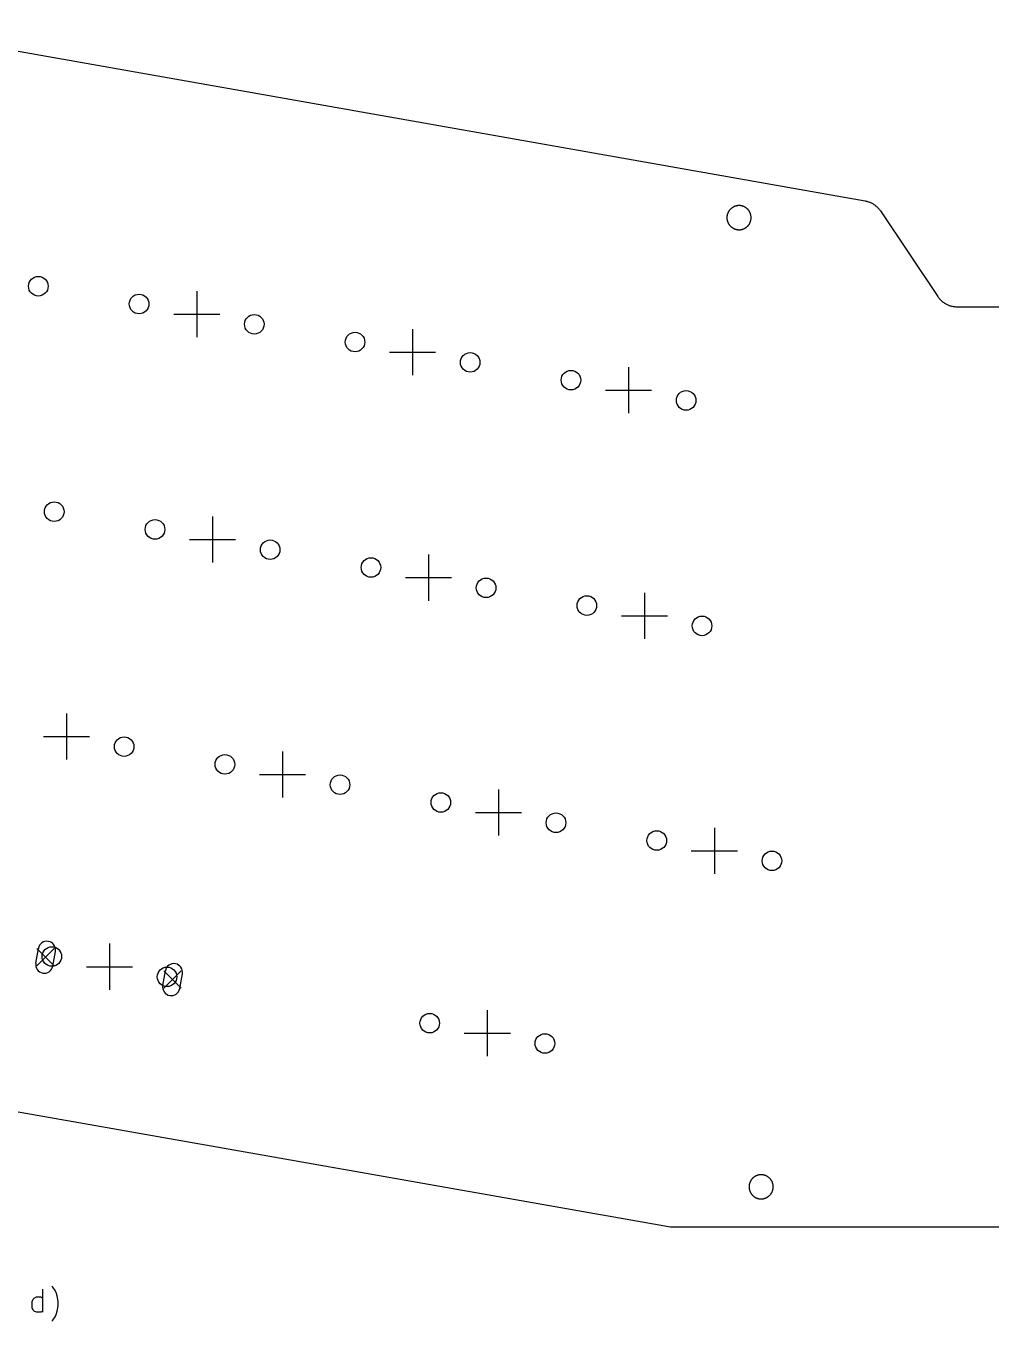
# Model space of a CAD drawing. Extents: x 52 to 383, y -186 to -68.
# Drawn here: x 135.1 to 219, y -180.6 to -68 of the extents above; entities that cross this region are included whole.
import ezdxf

# ---------------------------------------------------------------- set-up
doc = ezdxf.new("R2010")
doc.units = 0
doc.layers.add('BLACK', color=7, linetype='CONTINUOUS')

msp = doc.modelspace()

# ---------------------------------------------------------------- linework, layer by layer
at = {"layer": 'BLACK', "linetype": 'CONTINUOUS'}
for p, q in [((121.931, -68.0206), (208.033, -83.2315)), ((208.033, -83.2315), (208.099, -83.2443)), ((208.099, -83.2443), (208.165, -83.2593)), ((208.165, -83.2593), (208.23, -83.2765)), ((196.062, -84.3764), (196.052, -84.4114)), ((196.073, -84.3417), (196.062, -84.3764)), ((196.085, -84.3074), (196.073, -84.3417)), ((196.099, -84.2736), (196.085, -84.3074)), ((196.114, -84.2402), (196.099, -84.2736)), ((196.13, -84.2074), (196.114, -84.2402)), ((196.147, -84.1752), (196.13, -84.2074)), ((196.165, -84.1436), (196.147, -84.1752)), ((196.184, -84.1126), (196.165, -84.1436)), ((196.204, -84.0824), (196.184, -84.1126)), ((196.226, -84.0528), (196.204, -84.0824)), ((196.248, -84.024), (196.226, -84.0528)), ((196.271, -83.996), (196.248, -84.024)), ((196.296, -83.9688), (196.271, -83.996)), ((196.321, -83.9425), (196.296, -83.9688)), ((196.347, -83.917), (196.321, -83.9425)), ((196.374, -83.8925), (196.347, -83.917)), ((196.402, -83.869), (196.374, -83.8925)), ((196.43, -83.8464), (196.402, -83.869)), ((196.46, -83.8248), (196.43, -83.8464)), ((196.49, -83.8043), (196.46, -83.8248)), ((196.521, -83.7848), (196.49, -83.8043)), ((196.552, -83.7664), (196.521, -83.7848)), ((196.584, -83.7491), (196.552, -83.7664)), ((196.617, -83.7329), (196.584, -83.7491)), ((196.65, -83.7178), (196.617, -83.7329)), ((196.684, -83.704), (196.65, -83.7178)), ((196.718, -83.6913), (196.684, -83.704)), ((196.752, -83.6798), (196.718, -83.6913)), ((196.787, -83.6695), (196.752, -83.6798)), ((196.823, -83.6604), (196.787, -83.6695)), ((196.858, -83.6525), (196.823, -83.6604)), ((196.894, -83.6459), (196.858, -83.6525)), ((196.93, -83.6406), (196.894, -83.6459)), ((196.966, -83.6365), (196.93, -83.6406)), ((197.003, -83.6336), (196.966, -83.6365)), ((197.039, -83.6321), (197.003, -83.6336)), ((197.076, -83.6317), (197.039, -83.6321)), ((197.112, -83.6327), (197.076, -83.6317)), ((197.148, -83.6349), (197.112, -83.6327)), ((197.185, -83.6384), (197.148, -83.6349)), ((197.221, -83.6431), (197.185, -83.6384)), ((197.257, -83.6491), (197.221, -83.6431)), ((197.293, -83.6563), (197.257, -83.6491)), ((197.328, -83.6648), (197.293, -83.6563)), ((197.363, -83.6745), (197.328, -83.6648)), ((197.398, -83.6854), (197.363, -83.6745)), ((197.432, -83.6975), (197.398, -83.6854)), ((197.466, -83.7108), (197.432, -83.6975)), ((197.5, -83.7252), (197.466, -83.7108)), ((197.533, -83.7408), (197.5, -83.7252)), ((197.565, -83.7576), (197.533, -83.7408)), ((197.597, -83.7754), (197.565, -83.7576)), ((197.628, -83.7944), (197.597, -83.7754)), ((197.658, -83.8144), (197.628, -83.7944)), ((197.688, -83.8355), (197.658, -83.8144)), ((197.717, -83.8575), (197.688, -83.8355)), ((197.745, -83.8806), (197.717, -83.8575)), ((197.773, -83.9047), (197.745, -83.8806)), ((197.799, -83.9296), (197.773, -83.9047)), ((197.825, -83.9555), (197.799, -83.9296)), ((197.85, -83.9823), (197.825, -83.9555)), ((197.873, -84.0099), (197.85, -83.9823)), ((197.896, -84.0383), (197.873, -84.0099)), ((197.918, -84.0675), (197.896, -84.0383)), ((197.939, -84.0974), (197.918, -84.0675)), ((197.959, -84.128), (197.939, -84.0974)), ((197.977, -84.1593), (197.959, -84.128)), ((197.995, -84.1913), (197.977, -84.1593)), ((198.011, -84.2238), (197.995, -84.1913)), ((198.027, -84.2568), (198.011, -84.2238)), ((198.041, -84.2904), (198.027, -84.2568)), ((198.054, -84.3245), (198.041, -84.2904)), ((198.066, -84.359), (198.054, -84.3245)), ((198.076, -84.3938), (198.066, -84.359)), ((198.086, -84.4291), (198.076, -84.3938)), ((208.23, -83.2765), (208.294, -83.2958)), ((208.294, -83.2958), (208.357, -83.3173)), ((208.357, -83.3173), (208.42, -83.3409)), ((208.42, -83.3409), (208.482, -83.3667)), ((208.482, -83.3667), (208.543, -83.3944)), ((208.543, -83.3944), (208.604, -83.4243)), ((208.604, -83.4243), (208.663, -83.4561)), ((208.663, -83.4561), (208.721, -83.4899)), ((208.721, -83.4899), (208.778, -83.5256)), ((208.778, -83.5256), (208.833, -83.5632)), ((208.833, -83.5632), (208.888, -83.6026)), ((208.888, -83.6026), (208.94, -83.6439)), ((208.94, -83.6439), (208.992, -83.6869)), ((208.992, -83.6869), (209.042, -83.7316)), ((209.042, -83.7316), (209.091, -83.7779)), ((209.091, -83.7779), (209.138, -83.8259)), ((209.138, -83.8259), (209.183, -83.8754)), ((209.183, -83.8754), (209.227, -83.9264)), ((209.227, -83.9264), (209.269, -83.9789)), ((209.269, -83.9789), (209.309, -84.0327)), ((209.309, -84.0327), (209.347, -84.0878)), ((209.347, -84.0878), (214.336, -91.5345)), ((196.018, -84.6271), (196.017, -84.6635)), ((196.017, -84.6635), (196.017, -84.6999)), ((196.017, -84.6999), (196.018, -84.7364)), ((196.02, -84.5907), (196.018, -84.6271)), ((196.018, -84.7364), (196.02, -84.7727)), ((196.024, -84.5544), (196.02, -84.5907)), ((196.02, -84.7727), (196.024, -84.809)), ((196.029, -84.5183), (196.024, -84.5544)), ((196.024, -84.809), (196.029, -84.8451)), ((196.036, -84.4824), (196.029, -84.5183)), ((196.029, -84.8451), (196.036, -84.881)), ((196.043, -84.4468), (196.036, -84.4824)), ((196.036, -84.881), (196.043, -84.9166)), ((196.052, -84.4114), (196.043, -84.4468)), ((196.043, -84.9166), (196.052, -84.952)), ((196.052, -84.952), (196.062, -84.987)), ((196.062, -84.987), (196.073, -85.0217)), ((196.073, -85.0217), (196.085, -85.056)), ((196.085, -85.056), (196.099, -85.0898)), ((196.099, -85.0898), (196.114, -85.1232)), ((196.114, -85.1232), (196.13, -85.156)), ((196.13, -85.156), (196.147, -85.1882)), ((196.147, -85.1882), (196.165, -85.2198)), ((196.165, -85.2198), (196.184, -85.2508)), ((196.184, -85.2508), (196.204, -85.2811)), ((196.204, -85.2811), (196.226, -85.3106)), ((196.226, -85.3106), (196.248, -85.3394)), ((196.248, -85.3394), (196.271, -85.3674)), ((196.271, -85.3674), (196.296, -85.3946)), ((196.296, -85.3946), (196.321, -85.4209)), ((196.321, -85.4209), (196.347, -85.4464)), ((196.347, -85.4464), (196.374, -85.4709)), ((196.374, -85.4709), (196.402, -85.4944)), ((196.402, -85.4944), (196.43, -85.517)), ((196.43, -85.517), (196.46, -85.5386)), ((197.688, -85.5279), (197.717, -85.5059)), ((197.717, -85.5059), (197.745, -85.4828)), ((197.745, -85.4828), (197.773, -85.4587)), ((197.773, -85.4587), (197.799, -85.4338)), ((197.799, -85.4338), (197.825, -85.4079)), ((197.825, -85.4079), (197.85, -85.3811)), ((197.85, -85.3811), (197.873, -85.3535)), ((197.873, -85.3535), (197.896, -85.3251)), ((197.896, -85.3251), (197.918, -85.2959)), ((197.918, -85.2959), (197.939, -85.266)), ((197.939, -85.266), (197.959, -85.2354)), ((197.959, -85.2354), (197.977, -85.2041)), ((197.977, -85.2041), (197.995, -85.1721)), ((197.995, -85.1721), (198.011, -85.1396)), ((198.011, -85.1396), (198.027, -85.1066)), ((198.027, -85.1066), (198.041, -85.073)), ((198.041, -85.073), (198.054, -85.0389)), ((198.054, -85.0389), (198.066, -85.0044)), ((198.066, -85.0044), (198.076, -84.9696)), ((198.076, -84.9696), (198.086, -84.9343)), ((198.094, -84.4646), (198.086, -84.4291)), ((198.086, -84.9343), (198.094, -84.8988)), ((198.101, -84.5004), (198.094, -84.4646)), ((198.094, -84.8988), (198.101, -84.863)), ((198.106, -84.5364), (198.101, -84.5004)), ((198.101, -84.863), (198.106, -84.827)), ((198.111, -84.5726), (198.106, -84.5364)), ((198.106, -84.827), (198.111, -84.7909)), ((198.114, -84.6089), (198.111, -84.5726)), ((198.111, -84.7909), (198.114, -84.7545)), ((198.116, -84.6453), (198.114, -84.6089)), ((198.114, -84.7545), (198.116, -84.7181)), ((198.117, -84.6817), (198.116, -84.6453)), ((198.116, -84.7181), (198.117, -84.6817)), ((196.46, -85.5386), (196.49, -85.5591)), ((196.49, -85.5591), (196.521, -85.5786)), ((196.521, -85.5786), (196.552, -85.597)), ((196.552, -85.597), (196.584, -85.6143)), ((196.584, -85.6143), (196.617, -85.6305)), ((196.617, -85.6305), (196.65, -85.6456)), ((196.65, -85.6456), (196.684, -85.6594)), ((196.684, -85.6594), (196.718, -85.6721)), ((196.718, -85.6721), (196.752, -85.6836)), ((196.752, -85.6836), (196.787, -85.6939)), ((196.787, -85.6939), (196.823, -85.703)), ((196.823, -85.703), (196.858, -85.7109)), ((196.858, -85.7109), (196.894, -85.7175)), ((196.894, -85.7175), (196.93, -85.7228)), ((196.93, -85.7228), (196.966, -85.7269)), ((196.966, -85.7269), (197.003, -85.7298)), ((197.003, -85.7298), (197.039, -85.7313)), ((197.039, -85.7313), (197.076, -85.7317)), ((197.076, -85.7317), (197.112, -85.7307)), ((197.112, -85.7307), (197.148, -85.7285)), ((197.148, -85.7285), (197.185, -85.725)), ((197.185, -85.725), (197.221, -85.7203)), ((197.221, -85.7203), (197.257, -85.7143)), ((197.257, -85.7143), (197.293, -85.7071)), ((197.293, -85.7071), (197.328, -85.6986)), ((197.328, -85.6986), (197.363, -85.6889)), ((197.363, -85.6889), (197.398, -85.678)), ((197.398, -85.678), (197.432, -85.6659)), ((197.432, -85.6659), (197.466, -85.6526)), ((197.466, -85.6526), (197.5, -85.6382)), ((197.5, -85.6382), (197.533, -85.6226)), ((197.533, -85.6226), (197.565, -85.6058)), ((197.565, -85.6058), (197.597, -85.588)), ((197.597, -85.588), (197.628, -85.569)), ((197.628, -85.569), (197.658, -85.549)), ((197.658, -85.549), (197.688, -85.5279)), ((149.949, -91.064), (149.949, -95.064)), ((214.336, -91.5345), (214.375, -91.59)), ((214.375, -91.59), (214.415, -91.6442)), ((214.415, -91.6442), (214.457, -91.697)), ((214.457, -91.697), (214.501, -91.7483)), ((214.501, -91.7483), (214.547, -91.7982)), ((214.547, -91.7982), (214.594, -91.8464)), ((214.594, -91.8464), (214.643, -91.893)), ((214.643, -91.893), (214.694, -91.938)), ((214.694, -91.938), (214.746, -91.9812)), ((214.746, -91.9812), (214.799, -92.0226)), ((214.799, -92.0226), (214.854, -92.0622)), ((214.854, -92.0622), (214.91, -92.0999)), ((214.91, -92.0999), (214.968, -92.1357)), ((214.968, -92.1357), (215.026, -92.1695)), ((215.026, -92.1695), (215.086, -92.2014)), ((215.086, -92.2014), (215.147, -92.2312)), ((215.147, -92.2312), (215.208, -92.2589)), ((215.208, -92.2589), (215.271, -92.2845)), ((147.949, -93.064), (151.949, -93.064)), ((215.271, -92.2845), (215.334, -92.308)), ((215.334, -92.308), (215.398, -92.3294)), ((215.398, -92.3294), (215.463, -92.3485)), ((215.463, -92.3485), (215.529, -92.3655)), ((215.529, -92.3655), (215.595, -92.3802)), ((215.595, -92.3802), (215.661, -92.3927)), ((215.661, -92.3927), (215.728, -92.403)), ((215.728, -92.403), (215.795, -92.411)), ((215.795, -92.411), (215.863, -92.4167)), ((215.863, -92.4167), (215.93, -92.4201)), ((215.93, -92.4201), (215.998, -92.4213)), ((215.998, -92.4213), (221.942, -92.4213)), ((168.709, -94.372), (168.709, -98.372)), ((166.709, -96.372), (170.709, -96.372)), ((187.47, -97.68), (187.47, -101.68)), ((185.47, -99.68), (189.47, -99.68)), ((151.331, -110.652), (151.331, -114.652)), ((149.331, -112.652), (153.331, -112.652)), ((170.092, -113.96), (170.092, -117.96)), ((168.092, -115.96), (172.092, -115.96)), ((188.852, -117.268), (188.852, -121.268)), ((186.852, -119.268), (190.852, -119.268)), ((138.643, -127.758), (138.643, -131.758)), ((136.643, -129.758), (140.643, -129.758)), ((157.403, -131.066), (157.403, -135.066)), ((155.403, -133.066), (159.403, -133.066)), ((176.164, -134.374), (176.164, -138.374)), ((174.164, -136.374), (178.164, -136.374)), ((194.925, -137.682), (194.925, -141.682)), ((192.925, -139.682), (196.925, -139.682)), ((135.971, -149.449), (136.196, -148.169)), ((136.072, -148.189), (137.572, -149.689)), ((137.572, -148.189), (136.072, -149.689)), ((137.448, -149.709), (137.674, -148.429)), ((142.37, -147.759), (142.37, -151.759)), ((140.37, -149.759), (144.37, -149.759)), ((147, -151.394), (147.226, -150.113)), ((147.102, -150.134), (148.602, -151.634)), ((148.602, -150.134), (147.102, -151.634)), ((148.478, -151.654), (148.703, -150.374)), ((175.201, -153.548), (175.201, -157.548)), ((173.201, -155.548), (177.201, -155.548)), ((191.113, -172.386), (121.696, -160.167)), ((197.946, -168.795), (197.944, -168.832)), ((197.95, -168.759), (197.946, -168.795)), ((197.955, -168.723), (197.95, -168.759)), ((197.962, -168.687), (197.955, -168.723)), ((197.969, -168.652), (197.962, -168.687)), ((197.978, -168.616), (197.969, -168.652)), ((197.988, -168.581), (197.978, -168.616)), ((197.999, -168.546), (197.988, -168.581)), ((198.012, -168.512), (197.999, -168.546)), ((198.025, -168.478), (198.012, -168.512)), ((198.04, -168.445), (198.025, -168.478)), ((198.056, -168.412), (198.04, -168.445)), ((198.073, -168.38), (198.056, -168.412)), ((198.091, -168.348), (198.073, -168.38)), ((198.11, -168.317), (198.091, -168.348)), ((198.13, -168.287), (198.11, -168.317)), ((198.152, -168.258), (198.13, -168.287)), ((198.174, -168.229), (198.152, -168.258)), ((198.197, -168.201), (198.174, -168.229)), ((198.222, -168.174), (198.197, -168.201)), ((198.247, -168.147), (198.222, -168.174)), ((198.273, -168.122), (198.247, -168.147)), ((198.3, -168.097), (198.273, -168.122)), ((198.328, -168.074), (198.3, -168.097)), ((198.356, -168.051), (198.328, -168.074)), ((198.386, -168.03), (198.356, -168.051)), ((198.416, -168.009), (198.386, -168.03)), ((198.447, -167.99), (198.416, -168.009)), ((198.478, -167.971), (198.447, -167.99)), ((198.51, -167.954), (198.478, -167.971)), ((198.543, -167.938), (198.51, -167.954)), ((198.576, -167.923), (198.543, -167.938)), ((198.61, -167.909), (198.576, -167.923)), ((198.644, -167.896), (198.61, -167.909)), ((198.678, -167.885), (198.644, -167.896)), ((198.713, -167.874), (198.678, -167.885)), ((198.749, -167.865), (198.713, -167.874)), ((198.784, -167.857), (198.749, -167.865)), ((198.82, -167.851), (198.784, -167.857)), ((198.856, -167.845), (198.82, -167.851)), ((198.892, -167.841), (198.856, -167.845)), ((198.929, -167.838), (198.892, -167.841)), ((198.965, -167.837), (198.929, -167.838)), ((199.002, -167.837), (198.965, -167.837)), ((199.038, -167.837), (199.002, -167.837)), ((199.074, -167.84), (199.038, -167.837)), ((199.111, -167.843), (199.074, -167.84)), ((199.147, -167.848), (199.111, -167.843)), ((199.183, -167.854), (199.147, -167.848)), ((199.219, -167.861), (199.183, -167.854)), ((199.254, -167.87), (199.219, -167.861)), ((199.289, -167.879), (199.254, -167.87)), ((199.324, -167.89), (199.289, -167.879)), ((199.358, -167.902), (199.324, -167.89)), ((199.392, -167.916), (199.358, -167.902)), ((199.426, -167.93), (199.392, -167.916)), ((199.459, -167.946), (199.426, -167.93)), ((199.491, -167.962), (199.459, -167.946)), ((199.523, -167.98), (199.491, -167.962)), ((199.554, -167.999), (199.523, -167.98)), ((199.584, -168.019), (199.554, -167.999)), ((199.614, -168.04), (199.584, -168.019)), ((199.643, -168.062), (199.614, -168.04)), ((199.671, -168.085), (199.643, -168.062)), ((199.699, -168.109), (199.671, -168.085)), ((199.725, -168.134), (199.699, -168.109)), ((199.751, -168.16), (199.725, -168.134)), ((199.776, -168.187), (199.751, -168.16)), ((199.799, -168.215), (199.776, -168.187)), ((199.822, -168.243), (199.799, -168.215)), ((199.844, -168.272), (199.822, -168.243)), ((199.865, -168.302), (199.844, -168.272)), ((199.885, -168.333), (199.865, -168.302)), ((199.903, -168.364), (199.885, -168.333)), ((199.921, -168.396), (199.903, -168.364)), ((199.937, -168.429), (199.921, -168.396)), ((199.953, -168.462), (199.937, -168.429)), ((199.967, -168.495), (199.953, -168.462)), ((199.98, -168.529), (199.967, -168.495)), ((199.992, -168.564), (199.98, -168.529)), ((200.002, -168.599), (199.992, -168.564)), ((200.012, -168.634), (200.002, -168.599)), ((200.02, -168.669), (200.012, -168.634)), ((200.027, -168.705), (200.02, -168.669)), ((200.032, -168.741), (200.027, -168.705)), ((200.037, -168.777), (200.032, -168.741)), ((200.04, -168.814), (200.037, -168.777)), ((197.944, -168.832), (197.943, -168.868)), ((197.943, -168.868), (197.943, -168.905)), ((197.943, -168.905), (197.944, -168.941)), ((197.944, -168.941), (197.946, -168.977)), ((197.946, -168.977), (197.95, -169.014)), ((197.95, -169.014), (197.955, -169.05)), ((197.955, -169.05), (197.962, -169.086)), ((197.962, -169.086), (197.969, -169.121)), ((197.969, -169.121), (197.978, -169.157)), ((197.978, -169.157), (197.988, -169.192)), ((197.988, -169.192), (197.999, -169.227)), ((197.999, -169.227), (198.012, -169.261)), ((198.012, -169.261), (198.025, -169.295)), ((198.025, -169.295), (198.04, -169.328)), ((198.04, -169.328), (198.056, -169.361)), ((198.056, -169.361), (198.073, -169.393)), ((198.073, -169.393), (198.091, -169.425)), ((198.091, -169.425), (198.11, -169.456)), ((198.11, -169.456), (198.13, -169.486)), ((198.13, -169.486), (198.152, -169.515)), ((198.152, -169.515), (198.174, -169.544)), ((198.174, -169.544), (198.197, -169.572)), ((198.197, -169.572), (198.222, -169.599)), ((198.222, -169.599), (198.247, -169.626)), ((198.247, -169.626), (198.273, -169.651)), ((198.273, -169.651), (198.3, -169.676)), ((198.3, -169.676), (198.328, -169.699)), ((198.328, -169.699), (198.356, -169.722)), ((198.356, -169.722), (198.386, -169.743)), ((198.386, -169.743), (198.416, -169.764)), ((198.416, -169.764), (198.447, -169.783)), ((198.447, -169.783), (198.478, -169.802)), ((198.478, -169.802), (198.51, -169.819)), ((198.51, -169.819), (198.543, -169.835)), ((198.543, -169.835), (198.576, -169.85)), ((198.576, -169.85), (198.61, -169.864)), ((198.61, -169.864), (198.644, -169.877)), ((198.644, -169.877), (198.678, -169.888)), ((198.678, -169.888), (198.713, -169.899)), ((198.713, -169.899), (198.749, -169.908)), ((198.749, -169.908), (198.784, -169.916)), ((198.784, -169.916), (198.82, -169.922)), ((198.82, -169.922), (198.856, -169.928)), ((199.147, -169.925), (199.183, -169.919)), ((199.183, -169.919), (199.219, -169.912)), ((199.219, -169.912), (199.254, -169.903)), ((199.254, -169.903), (199.289, -169.894)), ((199.289, -169.894), (199.324, -169.883)), ((199.324, -169.883), (199.358, -169.871)), ((199.358, -169.871), (199.392, -169.857)), ((199.392, -169.857), (199.426, -169.843)), ((199.426, -169.843), (199.459, -169.827)), ((199.459, -169.827), (199.491, -169.811)), ((199.491, -169.811), (199.523, -169.793)), ((199.523, -169.793), (199.554, -169.774)), ((199.554, -169.774), (199.584, -169.754)), ((199.584, -169.754), (199.614, -169.733)), ((199.614, -169.733), (199.643, -169.711)), ((199.643, -169.711), (199.671, -169.688)), ((199.671, -169.688), (199.699, -169.664)), ((199.699, -169.664), (199.725, -169.639)), ((199.725, -169.639), (199.751, -169.613)), ((199.751, -169.613), (199.776, -169.586)), ((199.776, -169.586), (199.799, -169.558)), ((199.799, -169.558), (199.822, -169.53)), ((199.822, -169.53), (199.844, -169.501)), ((199.844, -169.501), (199.865, -169.471)), ((199.865, -169.471), (199.885, -169.44)), ((199.885, -169.44), (199.903, -169.409)), ((199.903, -169.409), (199.921, -169.377)), ((199.921, -169.377), (199.937, -169.344)), ((199.937, -169.344), (199.953, -169.311)), ((199.953, -169.311), (199.967, -169.278)), ((199.967, -169.278), (199.98, -169.244)), ((199.98, -169.244), (199.992, -169.209)), ((199.992, -169.209), (200.002, -169.174)), ((200.002, -169.174), (200.012, -169.139)), ((200.012, -169.139), (200.02, -169.104)), ((200.02, -169.104), (200.027, -169.068)), ((200.027, -169.068), (200.032, -169.032)), ((200.032, -169.032), (200.037, -168.996)), ((200.037, -168.996), (200.04, -168.959)), ((200.042, -168.85), (200.04, -168.814)), ((200.04, -168.959), (200.042, -168.923)), ((200.043, -168.886), (200.042, -168.85)), ((200.042, -168.923), (200.043, -168.886)), ((198.856, -169.928), (198.892, -169.932)), ((198.892, -169.932), (198.929, -169.935)), ((198.929, -169.935), (198.965, -169.936)), ((198.965, -169.936), (199.002, -169.936)), ((199.002, -169.936), (199.038, -169.935)), ((199.038, -169.935), (199.074, -169.933)), ((199.074, -169.933), (199.111, -169.93)), ((199.111, -169.93), (199.147, -169.925)), ((246.07, -172.386), (191.113, -172.386)), ((136.594, -179.791), (136.594, -177.791)), ((137.452, -177.601), (137.356, -177.506)), ((137.642, -177.886), (137.452, -177.601)), ((135.642, -178.839), (135.737, -178.648)), ((135.642, -179.41), (135.642, -178.839)), ((135.737, -178.648), (135.833, -178.553)), ((135.833, -178.553), (136.023, -178.458)), ((136.023, -178.458), (136.404, -178.458)), ((136.404, -178.458), (136.594, -178.553)), ((137.737, -178.077), (137.642, -177.886)), ((137.833, -178.363), (137.737, -178.077)), ((137.928, -178.839), (137.833, -178.363)), ((137.928, -179.22), (137.928, -178.839)), ((135.737, -179.601), (135.642, -179.41)), ((135.833, -179.696), (135.737, -179.601)), ((136.023, -179.791), (135.833, -179.696)), ((136.404, -179.791), (136.023, -179.791)), ((136.594, -179.696), (136.404, -179.791)), ((137.642, -180.172), (137.737, -179.982)), ((137.737, -179.982), (137.833, -179.696)), ((137.833, -179.696), (137.928, -179.22)), ((137.356, -180.553), (137.452, -180.458)), ((137.452, -180.458), (137.642, -180.172))]:
    msp.add_line(p, q, dxfattribs=at)
at = {"layer": 'BLACK'}
for centre in [(136.191, -90.6381), (144.946, -92.1819), (154.952, -93.9461), (163.707, -95.4899), (173.712, -97.2541), (182.467, -98.7979), (192.473, -100.562), (137.573, -110.226), (146.328, -111.769), (156.334, -113.534), (165.089, -115.077), (175.094, -116.842), (183.849, -118.385), (193.855, -120.15), (143.646, -130.64), (152.401, -132.184), (162.406, -133.948), (171.161, -135.492), (181.167, -137.256), (189.922, -138.8), (199.927, -140.564), (137.367, -148.877), (147.373, -150.641), (170.198, -154.666), (180.204, -156.43)]:
    msp.add_circle(centre, 0.85, dxfattribs=at)
for centre, start, end in [((136.935, -148.299), 350, 530), ((136.709, -149.579), 170, 350), ((147.965, -150.244), 350, 530), ((147.739, -151.524), 170, 350)]:
    msp.add_arc(centre, 0.75, start, end, dxfattribs=at)

doc.saveas('drawing.dxf')
